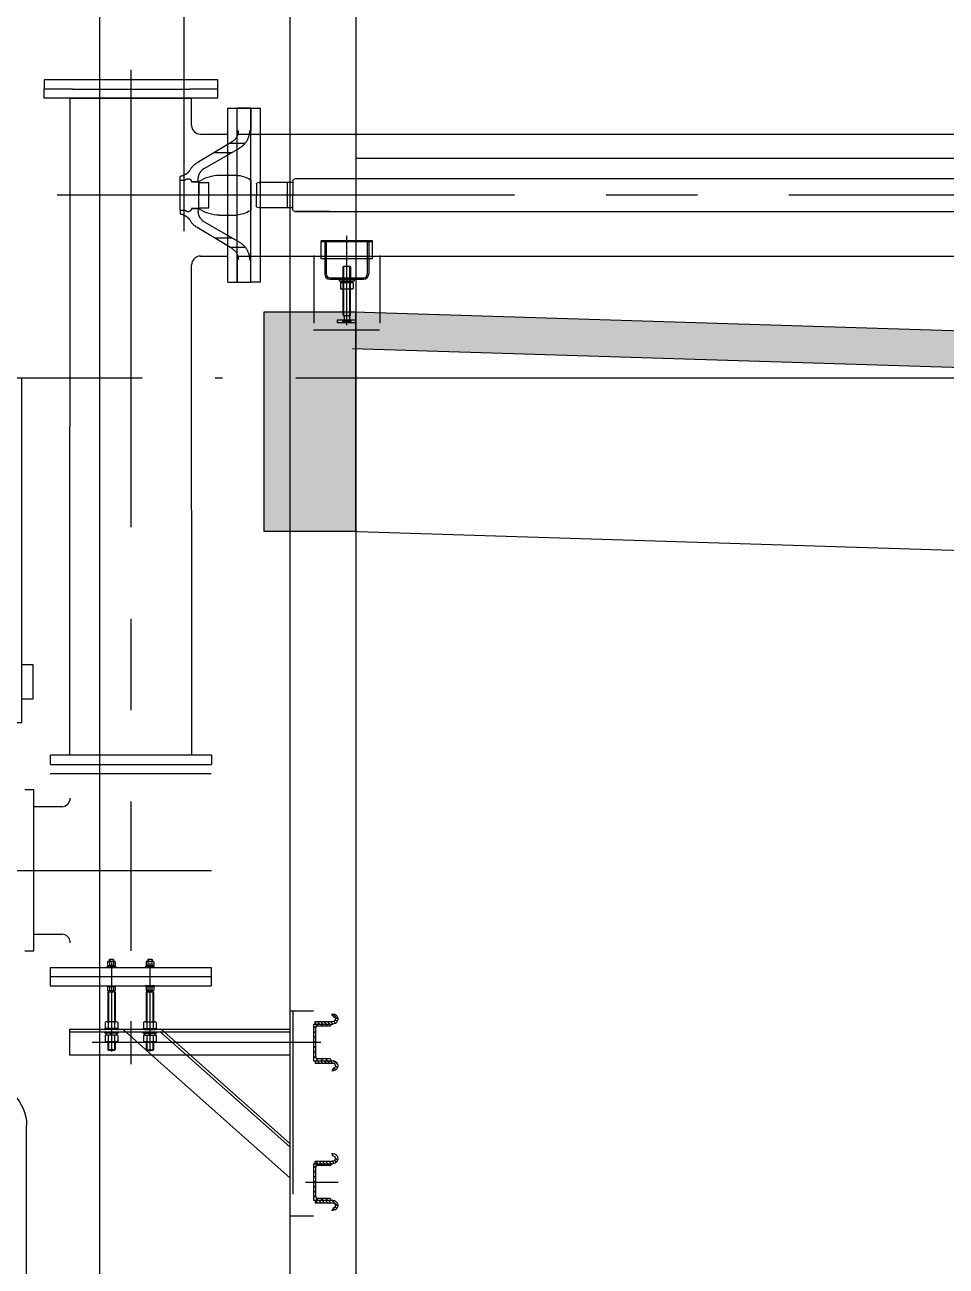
# Model space of a CAD drawing. Header units: millimetres. Extents: x 283073 to 367223, y 132052 to 191502.
# Drawn here: x 354299 to 356817, y 149229 to 152621 of the extents above; entities that cross this region are included whole.
import ezdxf

# ---------------------------------------------------------------- set-up
doc = ezdxf.new("R2010")
doc.units = ezdxf.units.MM
doc.header["$LTSCALE"] = 1000
for name, pattern in [('CENTER', [2, 1.25, -0.25, 0.25, -0.25]), ('DOTE', [2.42, 2, -0.2, 0.02, -0.2]), ('F', [0.75, 0.5, -0.25]), ('G', [2, 1.25, -0.25, 0.25, -0.25])]:
    doc.linetypes.add(name, pattern=pattern)
for name, color, linetype in [('01', 7, 'Continuous'), ('02', 1, 'Continuous'), ('04', 2, 'F'), ('05', 4, 'G'), ('06', 4, 'G'), ('11', 6, 'Continuous'), ('DOTE', 1, 'CENTER'), ('S_FLOOR', 255, 'Continuous'), ('WALL', 255, 'Continuous')]:
    doc.layers.add(name, color=color, linetype=linetype)

# ---------------------------------------------------------------- blocks, each defined once
blk = doc.blocks.new('户外通气绝缘子')
at = {"layer": '04'}
for p, q in [((-38, 475), (0, 475)), ((-38, 413.5), (-38, 475)), ((0, 475), (0, 413.6)), ((-34.4, 413.5), (-38, 413.5)), ((-3.9, 413.6), (0, 413.6)), ((-50.9, 383.6), (-147.2, 325.8)), ((-58.1, 379.3), (-15.9, 379.3)), ((-126.3, 311.5), (-31.5, 365.9)), ((-99.3, 354.5), (-51.4, 354.5)), ((-193, 278.9), (-193, 288.8)), ((-193, 278.9), (-179.6, 278.9)), ((-193, 278.9), (-193, 186.2)), ((-174.6, 281.9), (-170, 281.9)), ((-162.5, 274.4), (-162.5, 273.9)), ((-143.9, 273.9), (-162.5, 273.9)), ((-162.5, 273.9), (-142, 273.9)), ((-143.9, 273.9), (-143.9, 281.1)), ((-142, 273.9), (-142, 201.1)), ((-193, 196.1), (-179.6, 196.1)), ((-193, 196.1), (-193, 186.2)), ((-174.6, 193.1), (-170, 193.1)), ((-162.5, 200.6), (-162.5, 201.1)), ((-162.5, 201.1), (-142, 201.1)), ((-143.9, 201.1), (-162.5, 201.1)), ((-143.9, 201.1), (-143.9, 193.9)), ((-50.9, 91.4), (-147.2, 149.2)), ((-126.3, 163.5), (-31.5, 109.1)), ((-99.3, 120.5), (-51.4, 120.5)), ((-99.3, 120.5), (-51.4, 120.5)), ((-58.1, 95.7), (-15.9, 95.7)), ((-58.1, 95.7), (-15.9, 95.7)), ((-38, 61.5), (-38, 0)), ((-34.4, 61.5), (-38, 61.5)), ((-34.4, 61.5), (-38, 61.5)), ((-3.9, 61.4), (0, 61.4)), ((-3.9, 61.4), (0, 61.4)), ((0, 0), (0, 61.4)), ((-38, 0), (0, 0))]:
    blk.add_line(p, q, dxfattribs=at)
for centre, radius, start, end in [((-70.3, 413.8), 35.9, 302.8119, 359.643), ((-58.9, 413.6), 55, 299.8683, 0), ((-118.9, 278.6), 55, 120.9692, 151.5974), ((-108.9, 281.1), 35, 119.8683, 180), ((-199.7, 328.2), 40, 279.585, 324.1523), ((-179.6, 281.7), 2.8, 270, 332.336), ((-174.6, 279.1), 2.8, 90, 152.336), ((-170, 274.4), 7.5, 0, 90), ((-199.7, 146.8), 40, 35.8477, 80.415), ((-179.6, 193.3), 2.8, 27.664, 90), ((-174.6, 195.9), 2.8, 207.664, 270), ((-170, 200.6), 7.5, 270, 0), ((-118.9, 196.4), 55, 208.4026, 239.0308), ((-108.9, 193.9), 35, 180, 240.1317), ((-58.9, 61.4), 55, 360, 60.1317), ((-58.9, 61.4), 55, 360, 60.1317), ((-70.3, 61.2), 35.9, 0.357, 57.1881), ((-70.3, 61.2), 35.9, 0.357, 57.1881)]:
    blk.add_arc(centre, radius, start, end, dxfattribs=at)
blk = doc.blocks.new('555555555')
at = {"layer": '01'}
for p, q in [((15, 35), (0, 35)), ((0, 35), (0, -35)), ((15, 40), (15, 0)), ((115, 45), (20, 45)), ((15, -40), (15, 0)), ((15, -35), (0, -35)), ((115, -45), (20, -45))]:
    blk.add_line(p, q, dxfattribs=at)
for centre, start, end in [((20, 40), 90, 180), ((20, -40), 180, 270)]:
    blk.add_arc(centre, 5, start, end, dxfattribs=at)
at = {"layer": '04'}
for p, q in [((-77.3, 34.9), (-83.7, 32.6)), ((0, 35), (-76.6, 35)), ((-85, 30.7), (-85, 0)), ((-85, -30.7), (-85, 0)), ((-77.3, -34.9), (-83.7, -32.6)), ((0, -35), (-76.6, -35))]:
    blk.add_line(p, q, dxfattribs=at)
for centre, start, end in [((-76.6, 33), 90, 110), ((-83, 30.7), 110, 180), ((-83, -30.7), 180, 250), ((-76.6, -33), 250, 270)]:
    blk.add_arc(centre, 2, start, end, dxfattribs=at)
blk = doc.blocks.new('小电连接')
at = {"layer": '01'}
for p, q in [((-142, 35.5), (-142, 0)), ((-85.6, 54.5), (-39.7, 54.5)), ((0, -39), (0, 39)), ((-142, -35.5), (-142, 0)), ((-85.6, -54.5), (-39.7, -54.5))]:
    blk.add_line(p, q, dxfattribs=at)
for centre, radius, start, end in [((-139, 35.5), 3, 123.3788, 180), ((-141.5, 35.5), 0.5, 180, 270), ((-85.6, -45.5), 100, 90, 123.3788), ((-44.2, -25.4), 80, 57.9915, 86.765), ((-4.1, 39), 4.05, 358.7625, 59.3754), ((-141.5, -35.5), 0.5, 90, 180), ((-139, -35.5), 3, 180, 236.6212), ((-85.6, 45.5), 100, 236.6212, 270), ((-44.2, 25.3), 80, 273.235, 301.9887), ((-4.1, -39.1), 4.05, 303.2211, 1.2375)]:
    blk.add_arc(centre, radius, start, end, dxfattribs=at)
at = {"layer": '04'}
for p, q in [((-141.5, 35), (-115, 35)), ((-115, 35), (-115, -35)), ((-141.5, -35), (-115, -35))]:
    blk.add_line(p, q, dxfattribs=at)
blk = doc.blocks.new('454555')
h = blk.add_hatch()
h.set_pattern_fill('ANSI31', color=256, scale=2, style=0)
h.paths.add_polyline_path([(1375.7, 3145.2), (1380.7, 3152.1, 1.093067), (1378.3, 3124.5), (1426.4, 3124.5), (1426.4, 3131.2), (1378.9, 3131.2, -0.873843)])
h = blk.add_hatch()
h.set_pattern_fill('ANSI31', color=256, scale=2, style=0)
h.paths.add_polyline_path([(1378.3, 3024.5, 1.093067), (1380.7, 2996.9), (1375.7, 3003.8, -0.873843), (1378.9, 3017.8), (1426.4, 3017.8), (1426.4, 3024.5)])
at = {"ltscale": 0.5}
for p, q in [((1375.7, 3145.2), (1380.7, 3152.1)), ((1426.4, 3124.5), (1378.3, 3124.5)), ((1426.4, 3131.2), (1378.9, 3131.2)), ((1382.4, 3124.5), (1382.4, 3123.7)), ((1382.4, 3124.5), (1382.4, 3124.5)), ((1382.4, 3124.5), (1382.4, 3124.5)), ((1397.9, 3124.5), (1397.9, 3124.5)), ((1397.9, 3124.5), (1397.9, 3124.5)), ((1426.4, 3124.5), (1426.4, 3131.2)), ((1426.4, 3024.5), (1378.3, 3024.5)), ((1382.4, 3024.5), (1382.4, 3024.5)), ((1382.4, 3024.5), (1382.4, 3024.5)), ((1426.4, 3024.5), (1426.4, 3017.8)), ((1375.7, 3003.8), (1380.7, 2996.9)), ((1426.4, 3017.8), (1378.9, 3017.8))]:
    blk.add_line(p, q, dxfattribs=at)
for centre, radius, start, end in [((1378.3, 3138.4), 13.9, 79.8163, 270), ((1378.3, 3138.4), 7.24, 110.5033, 275.0968), ((1378.3, 3010.6), 13.9, 90, 280.1837), ((1378.3, 3010.6), 7.24, 84.9032, 249.4967)]:
    blk.add_arc(centre, radius, start, end, dxfattribs=at)
blk = doc.blocks.new('FGHGFH')
at = {"layer": '01'}
for p, q in [((315114.4, 309921.1, 0), (315114.4, 309956.1, 0)), ((315114.4, 309956.1, 0), (315554.4, 309956.1, 0)), ((315554.4, 309921.1, 0), (315554.4, 309956.1, 0)), ((315114.4, 309921.1, 0), (315554.4, 309921.1, 0)), ((315114.4, 309883.1, 0), (315114.4, 309921.1, 0)), ((315554.4, 309883.1, 0), (315554.4, 309921.1, 0)), ((315114.4, 309883.1, 0), (315554.4, 309883.1, 0)), ((315114.4, 309883.1, 0), (315114.4, 309843.1, 0)), ((315554.4, 309883.1, 0), (315554.4, 309843.1, 0)), ((315014.4, 309843.1, 0), (315014.4, 309317.1, 0)), ((315654.4, 309843.1, 0), (315014.4, 309843.1, 0)), ((315654.4, 309843.1, 0), (315654.4, 308901.1, 0)), ((314984.4, 309683.8, 0), (314984.4, 309778.4, 0)), ((314984.4, 309778.4, 0), (315014.4, 309778.4, 0)), ((315684.4, 309778.4, 0), (315654.4, 309778.4, 0)), ((315684.4, 309683.8, 0), (315684.4, 309778.4, 0)), ((315086.6, 309679.6, 0), (315086.6, 309713.1, 0)), ((315086.6, 309713.1, 0), (315115.7, 309713.1, 0)), ((315115.7, 309713.1, 0), (315115.7, 309664.5, 0)), ((315553.1, 309713.1, 0), (315553.1, 309664.5, 0)), ((315582.3, 309713.1, 0), (315553.1, 309713.1, 0)), ((315582.3, 309679.6, 0), (315582.3, 309713.1, 0)), ((315014.4, 309683.8, 0), (314984.4, 309683.8, 0)), ((315086.6, 309679.6, 0), (315115.7, 309664.5, 0)), ((315582.3, 309679.6, 0), (315553.1, 309664.5, 0)), ((315654.4, 309683.8, 0), (315684.4, 309683.8, 0)), ((315014.4, 309317.1, 0), (315014.4, 308901.1, 0)), ((315081.7, 309122.7, 0), (315110.9, 309137.7, 0)), ((315110.9, 309089.2, 0), (315110.9, 309137.7, 0)), ((315587.1, 309122.7, 0), (315558, 309137.7, 0)), ((315558, 309089.2, 0), (315558, 309137.7, 0)), ((315081.7, 309122.7, 0), (315081.7, 309089.2, 0)), ((315587.1, 309122.7, 0), (315587.1, 309089.2, 0)), ((315081.7, 309089.2, 0), (315110.9, 309089.2, 0)), ((315587.1, 309089.2, 0), (315558, 309089.2, 0)), ((315654.4, 308901.1, 0), (315014.4, 308901.1, 0)), ((315259.4, 308901.1, 0), (315259.4, 308856.1, 0)), ((315409.4, 308901.1, 0), (315409.4, 308856.1, 0)), ((315259.4, 308871.1, 0), (315334.4, 308871.1, 0)), ((315259.4, 308856.1, 0), (315334.4, 308856.1, 0)), ((315296.9, 308856.1, 0), (315296.9, 308781.1, 0)), ((315409.4, 308871.1, 0), (315334.4, 308871.1, 0)), ((315409.4, 308856.1, 0), (315334.4, 308856.1, 0)), ((315371.9, 308856.1, 0), (315371.9, 308781.1, 0)), ((315371.9, 308818.2, 0), (315296.9, 308818.2, 0)), ((315296.9, 308781.1, 0), (315372.1, 308781.1, 0))]:
    blk.add_line(p, q, dxfattribs=at)
for radius in [35, 25, 16]:
    blk.add_circle((315334.4, 309401.1, 0), radius, dxfattribs=at)
blk = doc.blocks.new('平高正装避雷器')
at = {"layer": '01'}
for p, q in [((-220, 0), (-220, -35)), ((220, 0), (-220, 0)), ((220, 0), (220, -35)), ((-220, -35), (-220, -73)), ((220, -35), (-220, -35)), ((220, -35), (220, -73)), ((220, -73), (-220, -73)), ((-220, -73), (-220, -98)), ((220, -98), (-220, -98)), ((-168, -148), (-168, -98)), ((168, -98), (168, -148)), ((220, -98), (220, -73)), ((-198, -178), (-213, -178)), ((213, -178), (198, -178)), ((-333, -908), (-333, -298)), ((333, -298), (333, -1001.4)), ((-483, -873), (-483, -1193)), ((-433, -873), (-483, -873)), ((-458, -873), (-458, -1193)), ((-433, -1193), (-433, -873)), ((-333, -908), (-433, -908)), ((-593, -1009.1), (-513.2, -1009.1)), ((-593, -1048.7), (-593, -1009.1)), ((-513.2, -1109), (-513.2, -990.6)), ((-513.2, -990.6), (-500.3, -990.6)), ((-500.3, -990.6), (-500.3, -1109)), ((372.6, -1001.4), (333, -1001.4)), ((372.6, -1081), (372.6, -985)), ((372.6, -985), (380.6, -985)), ((380.6, -985), (380.6, -1081)), ((389.2, -1016.8), (380.6, -1016.8)), ((389.2, -1008.2), (403.2, -1008.2)), ((389.2, -1056.6), (389.2, -1008.2)), ((395.9, -1008.2), (395.9, -1056.6)), ((403.2, -1008.2), (403.2, -1056.6)), ((403.2, -1016.8), (419, -1016.8)), ((419, -1016.8), (419, -1047.4)), ((-483, -1020.2), (-500.3, -1020.2)), ((389.2, -1047.4), (380.6, -1047.4)), ((419, -1047.4), (403.2, -1047.4)), ((-483, -1081.3), (-500.3, -1081.3)), ((372.6, -1061.4), (333, -1061.4)), ((333, -1061.4), (333, -1424)), ((380.6, -1081), (372.6, -1081)), ((403.2, -1056.6), (389.2, -1056.6)), ((-513.2, -1088.7), (-553, -1088.7)), ((-500.3, -1109), (-513.2, -1109)), ((-333, -1158), (-433, -1158)), ((-333, -1424), (-333, -1158)), ((-483, -1193), (-433, -1193)), ((-363, -1249.5), (-363, -1314.5)), ((-333, -1249.5), (-363, -1249.5)), ((-363, -1249.5), (-333, -1249.5)), ((363, -1249.5), (333, -1249.5)), ((333, -1249.5), (363, -1249.5)), ((363, -1249.5), (363, -1314.5)), ((-363, -1314.5), (-333, -1314.5)), ((363, -1314.5), (333, -1314.5)), ((-333, -1392), (333, -1392)), ((-333, -1424), (333, -1424)), ((-229.6, -1550), (-229.6, -1424)), ((230.4, -1550), (230.4, -1424)), ((230.4, -1438.6), (-229.6, -1438.6)), ((-229.6, -1536.6), (230.4, -1536.6)), ((-229.6, -1550), (230.4, -1550))]:
    blk.add_line(p, q, dxfattribs=at)
for centre, radius, start, end in [((-198, -148), 30, 270, 0), ((198, -148), 30, 180, 270), ((-213, -298), 120, 90, 180), ((213, -298), 120, 0, 90), ((-433, -1033), 160.1, 308.6598, 51.3402), ((372.6, -1031.4), 49.7, 142.8658, 217.1342), ((-553, -1048.7), 40, 180, 270), ((400.2, -1028.1), 5, 0, 180), ((400.2, -1028.1), 5, 180, 0)]:
    blk.add_arc(centre, radius, start, end, dxfattribs=at)
blk = doc.blocks.new('螺母')
at = {"layer": '01'}
for p, q in [((-21, 0), (-21, -4.6)), ((21, 0), (-21, 0)), ((21, -4.6), (21, 0)), ((-21, -4.6), (21, -4.6)), ((-17.3, -9.7), (-15, -8.6)), ((-17.3, -9.7), (-17.3, -25.5)), ((-17.3, -25.5), (-15, -26.6)), ((-16.8, -4.6), (-16.8, -8.6)), ((-16.8, -4.6), (-0.8, -4.6)), ((-16.8, -8.6), (1.5, -8.6)), ((15, -8.6), (-15, -8.6)), ((15, -26.6), (-15, -26.6)), ((-8.7, -9.7), (-8.7, -25.5)), ((-0.8, -4.6), (1.5, -8.6)), ((0.8, -4.6), (16.8, -4.6)), ((0.8, -4.6), (3.1, -8.6)), ((3.1, -8.6), (16.8, -8.6)), ((8.7, -9.7), (8.7, -25.5)), ((17.3, -9.7), (15, -8.6)), ((17.3, -25.5), (15, -26.6)), ((16.8, -8.6), (16.8, -4.6)), ((17.3, -9.7), (17.3, -25.5))]:
    blk.add_line(p, q, dxfattribs=at)
for centre, radius, start, end in [((-13, -17.8), 9.19, 61.8938, 111.8938), ((-13, -17.4), 9.19, 248.1062, 298.1062), ((0, -43.7), 35.1, 75.7323, 104.2677), ((0, 8.5), 35.1, 255.7323, 284.2677), ((13, -17.8), 9.19, 68.1062, 118.1062), ((13, -17.4), 9.19, 241.8938, 291.8938)]:
    blk.add_arc(centre, radius, start, end, dxfattribs=at)
blk = doc.blocks.new('51203006P200穿墙支架')
at = {"layer": '01'}
for p, q in [((70, 224.1), (-70, 224.1)), ((-70, 175), (-70, 224.1)), ((70, 221.2), (-70, 221.2)), ((-60, 221.2), (-60, 133)), ((-60, 221.2), (-56, 221.2)), ((-56, 221.2), (-56, 133)), ((56, 221.2), (56, 133)), ((56, 221.2), (60, 221.2)), ((60, 221.2), (60, 133)), ((70, 175), (70, 224.1)), ((70, 175), (-70, 175)), ((-46, 123), (46, 123)), ((-46, 119), (46, 119)), ((-9.9, 20), (-10, 119)), ((10.1, 20), (10, 119)), ((-9.9, 20), (10.1, 20)), ((-7.4, 20), (-7.4, 5)), ((7.6, 20), (7.6, 5))]:
    blk.add_line(p, q, dxfattribs=at)
at = {"layer": '01', "ltscale": 0.5}
for p, q in [((-24.9, 8), (-11.9, 8)), ((-24.9, 0), (-24.9, 8)), ((25.1, 0), (-24.9, 0)), ((-11.9, 8), (12.1, 8)), ((-7.4, 5), (7.6, 5)), ((12.1, 8), (25.1, 8)), ((25.1, 8), (25.1, 0))]:
    blk.add_line(p, q, dxfattribs=at)
at = {"layer": '01'}
for centre, radius, start, end in [((-46, 133), 14, 180, 270), ((-46, 133), 10, 180, 270), ((46, 133), 14, 270, 0), ((46, 133), 10, 270, 0)]:
    blk.add_arc(centre, radius, start, end, dxfattribs=at)
at = {"layer": '02', "ltscale": 0.5}
for p, q in [((-8.4, 20), (-8.4, 155)), ((8.5, 20), (8.4, 155))]:
    blk.add_line(p, q, dxfattribs=at)
at = {"layer": '04', "ltscale": 0.5}
for p, q in [((-8.4, 155), (-10, 153.4)), ((-10, 119), (-10, 153.4)), ((-8.4, 155), (8.4, 155)), ((8.4, 155), (10, 153.4)), ((10, 153.4), (10, 119)), ((-11.9, 8), (-11.9, 5)), ((-11.9, 5), (12.1, 5)), ((12.1, 5), (12.1, 8))]:
    blk.add_line(p, q, dxfattribs=at)
at = {"layer": '05', "ltscale": 0.5}
blk.add_line((0, -6.7), (0, 238.2), dxfattribs=at)
at = {"layer": '11'}
blk.add_blockref('螺母', (0, 119), dxfattribs=at)

msp = doc.modelspace()

# ---------------------------------------------------------------- hatches: boundary and pattern name
at = {"ltscale": 0.5}
h = msp.add_hatch(dxfattribs=at)
h.set_pattern_fill('ANSI31', color=256, scale=3, angle=-90, style=0)
h.set_pattern_definition([(225, (355415.799, 150408.023), (-6.73519, 6.73519), [])])
edge = h.paths.add_edge_path()
edge.add_ellipse((355098.1, 149880.4), major_axis=(3.18, 3.18), ratio=1, start_angle=45, end_angle=135)
edge.add_line((355093.6, 149880.4), (355093.6, 149800))
edge.add_ellipse((355098.1, 149800), major_axis=(-3.18, 3.18), ratio=1, start_angle=45, end_angle=135)
edge.add_line((355098.1, 149795.5), (355131.8, 149795.5))
edge.add_ellipse((355131.8, 149791), major_axis=(-3.18, 3.18), ratio=1, start_angle=225, end_angle=315, ccw=False)
edge.add_line((355136.3, 149791), (355136.3, 149790.2))
edge.add_line((355136.3, 149790.2), (355088.3, 149790.2))
edge.add_line((355088.3, 149790.2), (355088.3, 149890.2))
edge.add_line((355088.3, 149890.2), (355136.3, 149890.2))
edge.add_line((355136.3, 149890.2), (355136.3, 149889.4))
edge.add_ellipse((355131.8, 149889.4), major_axis=(3.18, 3.18), ratio=1, start_angle=225, end_angle=315, ccw=False)
edge.add_line((355131.8, 149884.9), (355098.1, 149884.9))
h = msp.add_hatch(dxfattribs=at)
h.set_pattern_fill('ANSI31', color=256, scale=3, angle=-90, style=0)
h.set_pattern_definition([(225, (355415.799, 150026.507), (-6.73519, 6.73519), [])])
edge = h.paths.add_edge_path()
edge.add_ellipse((355098.1, 149498.9), major_axis=(-3.18, 3.18), ratio=1, start_angle=-45, end_angle=45)
edge.add_line((355093.6, 149498.9), (355093.6, 149418.5))
edge.add_ellipse((355098.1, 149418.5), major_axis=(3.18, 3.18), ratio=1, start_angle=135, end_angle=225)
edge.add_line((355098.1, 149414), (355131.8, 149414))
edge.add_ellipse((355131.8, 149409.5), major_axis=(3.18, 3.18), ratio=1, start_angle=315, end_angle=405, ccw=False)
edge.add_line((355136.3, 149409.5), (355136.3, 149408.7))
edge.add_line((355136.3, 149408.7), (355088.3, 149408.7))
edge.add_line((355088.3, 149408.7), (355088.3, 149508.7))
edge.add_line((355088.3, 149508.7), (355136.3, 149508.7))
edge.add_line((355136.3, 149508.7), (355136.3, 149507.9))
edge.add_ellipse((355131.8, 149507.9), major_axis=(-3.18, 3.18), ratio=1, start_angle=135, end_angle=225, ccw=False)
edge.add_line((355131.8, 149503.4), (355098.1, 149503.4))
at = {"layer": '01'}
for points in [[(354952.7, 151236.8), (355202.7, 151236.8), (355202.7, 151836.8), (354952.7, 151836.8)], [(355203.3, 151836.8), (355203.3, 151736.7), (360828.3, 151561.5), (360828.3, 151661.6)]]:
    msp.add_hatch(color=256, dxfattribs=at).paths.add_polyline_path(points)

# ---------------------------------------------------------------- linework, layer by layer
for p, q in [((355088.9, 151990.4, 0), (355088.9, 151806.3, 0)), ((355268.9, 151990.4, 0), (355268.9, 151806.3, 0)), ((355268.3, 151786.4, 0), (355088.3, 151786.4, 0)), ((355268.3, 151786.4, 0), (355088.3, 151786.4, 0)), ((354530.9, 150068), (354530.9, 150061.6)), ((354540.8, 150068), (354540.8, 150061.6)), ((354635.9, 150068), (354635.9, 150061.6)), ((354645.8, 150068), (354645.8, 150061.6)), ((354527.4, 149978), (354527.4, 149896.2)), ((354544.3, 149978), (354544.3, 149896.2)), ((354632.4, 149978), (354632.4, 149896.2)), ((354649.3, 149978), (354649.3, 149896.2)), ((354538, 149820), (354525.8, 149820)), ((354527.4, 149842.2), (354527.4, 149818.5)), ((354545.8, 149820), (354538, 149820)), ((354544.3, 149842.2), (354544.3, 149818.5)), ((354630.8, 149820), (354638.7, 149820)), ((354632.4, 149842.2), (354632.4, 149818.5)), ((354638.7, 149820), (354650.8, 149820)), ((354649.3, 149842.2), (354649.3, 149818.5))]:
    msp.add_line(p, q)
at = {"ltscale": 0.5}
for p, q in [((355088.3, 149890.2), (355136.3, 149890.2)), ((355088.3, 149890.2), (355088.3, 149790.2)), ((355088.3, 149890.2), (355088.3, 149790.2)), ((355131.8, 149884.9), (355098.1, 149884.9)), ((355136.3, 149890.2), (355136.3, 149889.4)), ((355136.3, 149890.2), (355136.3, 149890.2)), ((355136.3, 149890.2), (355136.3, 149890.2)), ((355093.6, 149880.4), (355093.6, 149800)), ((355088.3, 149790.2), (355136.3, 149790.2)), ((355131.8, 149795.5), (355098.1, 149795.5)), ((355136.3, 149790.2), (355136.3, 149791)), ((355136.3, 149790.2), (355136.3, 149790.2)), ((355136.3, 149790.2), (355136.3, 149790.2)), ((355088.3, 149508.7), (355136.3, 149508.7)), ((355088.3, 149508.7), (355088.3, 149408.7)), ((355088.3, 149508.7), (355088.3, 149408.7)), ((355136.3, 149508.7), (355136.3, 149507.9)), ((355136.3, 149508.7), (355136.3, 149508.7)), ((355136.3, 149508.7), (355136.3, 149508.7)), ((355088.3, 149508.2), (355088.3, 149409.2)), ((355088.3, 149508.2), (355088.3, 149409.2)), ((355093.6, 149498.9), (355093.6, 149418.5)), ((355131.8, 149503.4), (355098.1, 149503.4)), ((355088.3, 149408.7), (355136.3, 149408.7)), ((355131.8, 149414), (355098.1, 149414)), ((355136.3, 149408.7), (355136.3, 149409.5)), ((355136.3, 149408.7), (355136.3, 149408.7)), ((355136.3, 149408.7), (355136.3, 149408.7))]:
    msp.add_line(p, q, dxfattribs=at)
for centre, start, end in [((355098.1, 149880.4), 90, 180), ((355131.8, 149889.4), 270, 0), ((355098.1, 149800), 180, 270), ((355131.8, 149791), 0, 90), ((355098.1, 149498.9), 90, 180), ((355131.8, 149507.9), 270, 0), ((355098.1, 149418.5), 180, 270), ((355131.8, 149409.5), 0, 90)]:
    msp.add_arc(centre, 4.5, start, end, dxfattribs=at)
at = {"layer": '01'}
for p, q in [((354503.3, 159473.7), (354503.3, 145856.9)), ((354351.4, 152470.7), (354351.4, 152445.7)), ((354826.4, 152470.7), (354351.4, 152470.7)), ((354826.4, 152445.7), (354826.4, 152470.7)), ((354351.4, 152420.7), (354351.4, 152445.7)), ((354428.9, 152445.7), (354351.4, 152445.7)), ((354428.9, 152445.7), (354748.9, 152445.7)), ((354826.4, 152445.7), (354748.9, 152445.7)), ((354826.4, 152420.7), (354826.4, 152445.7)), ((354826.4, 152420.7), (354351.4, 152420.7)), ((354422.9, 152420.7), (354351.4, 152420.7)), ((354422.2, 150625.1, 0), (354422.9, 152420.7)), ((354422.9, 152420.7), (354754.9, 152420.7)), ((354826.4, 152420.7), (354754.9, 152420.7)), ((354754.9, 152346.4), (354754.9, 152420.7)), ((354853.9, 151918.2), (354853.9, 152393.2)), ((354853.9, 152393.2), (354878.9, 152393.2)), ((354916.9, 152393.2), (354878.9, 152393.2)), ((354878.9, 152315.7), (354878.9, 152393.2)), ((354916.9, 151918.2), (354916.9, 152393.2)), ((354916.9, 152393.2), (354941.9, 152393.2)), ((354941.9, 152393.2), (354941.9, 151918.2)), ((354778.9, 152322.4), (354853.9, 152322.4)), ((354878.9, 151995.7), (354878.9, 152315.7)), ((354881.9, 152322.4), (358765.9, 152322.4, 0)), ((355203.3, 152256.9), (360978.3, 152256.9)), ((358675.9, 152200.7, 0), (355131.9, 152200.7)), ((355036.8, 152110.7), (358675.9, 152110.7, 0)), ((354778.9, 151989), (354853.9, 151989)), ((354878.9, 151918.2), (354878.9, 151995.7)), ((354881.9, 151989), (358765.9, 151989, 0)), ((354755.6, 150625.1, 0), (354754.9, 151965)), ((354853.9, 151918.2), (354878.9, 151918.2)), ((354878.9, 151918.2), (354916.9, 151918.2)), ((354941.9, 151918.2), (354916.9, 151918.2)), ((355197.9, 151836.9), (360978.3, 151656.9)), ((355194.7, 151737), (360975.2, 151557)), ((355179.2, 151237.2), (360959.7, 151057.2)), ((354368.9, 150600.1, 0), (354368.9, 150625.1, 0)), ((354588.9, 150625.1, 0), (354368.9, 150625.1, 0)), ((354368.9, 150600.1, 0), (354588.9, 150600.1, 0)), ((354808.9, 150625.1, 0), (354588.9, 150625.1, 0)), ((354588.9, 150600.1, 0), (354808.9, 150600.1, 0)), ((354808.9, 150625.1, 0), (354808.9, 150600.1, 0)), ((354368.3, 150575.2, 0), (354808.3, 150575.2, 0)), ((354324, 150530.2, 0), (354299, 150530.2, 0)), ((354324, 150484.4, 0), (354324, 150530.2, 0)), ((354399.7, 150484.4, 0), (354324, 150484.4, 0)), ((354324, 150090.2, 0), (354324, 150484.4, 0)), ((354324, 150136, 0), (354399.7, 150136, 0)), ((354299, 150090.2, 0), (354324, 150090.2, 0)), ((354525.4, 150060.8), (354526.8, 150061.6)), ((354525.4, 150060.8), (354525.4, 150051.6)), ((354525.4, 150051.6), (354526.8, 150050.8)), ((354526.8, 150061.6), (354544.8, 150061.6)), ((354529.8, 150067), (354529.8, 150061.6)), ((354530.6, 150060.8), (354530.6, 150051.6)), ((354541, 150060.8), (354541, 150051.6)), ((354541.8, 150067), (354541.8, 150061.6)), ((354546.2, 150060.8), (354544.8, 150061.6)), ((354546.2, 150051.6), (354544.8, 150050.8)), ((354546.2, 150060.8), (354546.2, 150051.6)), ((354630.4, 150060.8), (354631.8, 150061.6)), ((354630.4, 150060.8), (354630.4, 150051.6)), ((354630.4, 150051.6), (354631.8, 150050.8)), ((354649.8, 150061.6), (354631.8, 150061.6)), ((354634.8, 150067), (354634.8, 150061.6)), ((354635.6, 150060.8), (354635.6, 150051.6)), ((354646, 150060.8), (354646, 150051.6)), ((354646.8, 150067), (354646.8, 150061.6)), ((354651.2, 150060.8), (354649.8, 150061.6)), ((354651.2, 150051.6), (354649.8, 150050.8)), ((354651.2, 150060.8), (354651.2, 150051.6)), ((354368.3, 150045.2), (354368.3, 150020.2)), ((354368.3, 150045.2), (354808.3, 150045.2)), ((354368.3, 150020.2), (354808.3, 150020.2)), ((354368.3, 150020.2), (354808.3, 150020.2)), ((354368.3, 150020.2), (354368.3, 149995.2)), ((354523.8, 150045.2), (354523.8, 150047.7)), ((354523.8, 150047.7), (354547.8, 150047.7)), ((354547.8, 150045.2), (354523.8, 150045.2)), ((354526.6, 150047.7), (354526.6, 150050.8)), ((354526.6, 150050.8), (354536.2, 150050.8)), ((354526.6, 150047.7), (354535.2, 150047.7)), ((354526.8, 150050.8), (354544.8, 150050.8)), ((354541.8, 150045.2), (354529.8, 150045.2)), ((354535.2, 150047.7), (354536.2, 150050.8)), ((354536.5, 150047.7), (354537.5, 150050.8)), ((354536.5, 150047.7), (354545, 150047.7)), ((354537.5, 150050.8), (354545, 150050.8)), ((354545, 150050.8), (354545, 150047.7)), ((354547.8, 150047.7), (354547.8, 150045.2)), ((354652.8, 150047.7), (354628.8, 150047.7)), ((354628.8, 150047.7), (354628.8, 150045.2)), ((354628.8, 150045.2), (354652.8, 150045.2)), ((354639.2, 150050.8), (354631.6, 150050.8)), ((354631.6, 150050.8), (354631.6, 150047.7)), ((354640.2, 150047.7), (354631.6, 150047.7)), ((354649.8, 150050.8), (354631.8, 150050.8)), ((354634.8, 150045.2), (354646.8, 150045.2)), ((354640.2, 150047.7), (354639.2, 150050.8)), ((354641.5, 150047.7), (354640.4, 150050.8)), ((354650, 150050.8), (354640.4, 150050.8)), ((354650, 150047.7), (354641.5, 150047.7)), ((354650, 150047.7), (354650, 150050.8)), ((354652.8, 150045.2), (354652.8, 150047.7)), ((354808.3, 150045.2), (354808.3, 150020.2)), ((354808.3, 150020.2), (354808.3, 149995.2)), ((354368.3, 149995.2), (354808.3, 149995.2)), ((354523.8, 149992.7), (354523.8, 149995.2)), ((354523.8, 149995.2), (354547.8, 149995.2)), ((354547.8, 149992.7), (354523.8, 149992.7)), ((354525.4, 149991.9), (354526.8, 149992.7)), ((354525.4, 149991.9), (354525.4, 149982.7)), ((354526.8, 149992.7), (354544.8, 149992.7)), ((354541.8, 149992.7), (354529.8, 149992.7)), ((354530.6, 149991.9), (354530.6, 149982.7)), ((354541, 149991.9), (354541, 149982.7)), ((354546.2, 149991.9), (354544.8, 149992.7)), ((354546.2, 149991.9), (354546.2, 149982.7)), ((354547.8, 149995.2), (354547.8, 149992.7)), ((354652.8, 149995.2), (354628.8, 149995.2)), ((354628.8, 149995.2), (354628.8, 149992.7)), ((354628.8, 149992.7), (354652.8, 149992.7)), ((354630.4, 149991.9), (354631.8, 149992.7)), ((354630.4, 149991.9), (354630.4, 149982.7)), ((354649.8, 149992.7), (354631.8, 149992.7)), ((354634.8, 149992.7), (354646.8, 149992.7)), ((354635.6, 149991.9), (354635.6, 149982.7)), ((354646, 149991.9), (354646, 149982.7)), ((354651.2, 149991.9), (354649.8, 149992.7)), ((354651.2, 149991.9), (354651.2, 149982.7)), ((354652.8, 149992.7), (354652.8, 149995.2)), ((354525.4, 149982.7), (354526.1, 149982.4)), ((354525.8, 149978), (354525.8, 149896.2)), ((354544.4, 149978), (354525.8, 149978)), ((354527.2, 149978), (354545.8, 149978)), ((354528, 149981.9), (354543.6, 149981.9)), ((354528, 149981.9), (354536.2, 149981.9)), ((354529.8, 149981.9), (354529.8, 149980.8)), ((354541.8, 149980.8), (354529.8, 149980.8)), ((354530.9, 149980.8), (354530.9, 149978)), ((354537.5, 149981.9), (354543.6, 149981.9)), ((354540.8, 149980.8), (354540.8, 149978)), ((354541.8, 149981.9), (354541.8, 149980.8)), ((354546.2, 149982.7), (354545.6, 149982.4)), ((354545.8, 149978), (354545.8, 149896.2)), ((354630.4, 149982.7), (354631.1, 149982.4)), ((354649.4, 149978), (354630.8, 149978)), ((354630.8, 149978), (354630.8, 149896.2)), ((354632.2, 149978), (354650.8, 149978)), ((354648.6, 149981.9), (354633, 149981.9)), ((354639.2, 149981.9), (354633, 149981.9)), ((354634.8, 149981.9), (354634.8, 149980.8)), ((354634.8, 149980.8), (354646.8, 149980.8)), ((354635.9, 149980.8), (354635.9, 149978)), ((354648.6, 149981.9), (354640.4, 149981.9)), ((354645.8, 149980.8), (354645.8, 149978)), ((354646.8, 149981.9), (354646.8, 149980.8)), ((354651.2, 149982.7), (354650.6, 149982.4)), ((354650.8, 149978), (354650.8, 149896.2)), ((355088.3, 149925.2), (355023.3, 149925.2)), ((355023.3, 149925.2), (355023.3, 149365.2)), ((354518.5, 149894.9), (354519.5, 149895.5)), ((354518.5, 149894.9), (354518.5, 149878.2)), ((354548.8, 149896.2), (354522.8, 149896.2)), ((354527.2, 149894.9), (354527.2, 149878.2)), ((354544.5, 149894.9), (354544.5, 149878.2)), ((354553.2, 149894.9), (354552.1, 149895.5)), ((354553.2, 149894.9), (354553.2, 149878.2)), ((354623.5, 149894.9), (354624.5, 149895.5)), ((354623.5, 149894.9), (354623.5, 149878.2)), ((354627.8, 149896.2), (354653.8, 149896.2)), ((354632.2, 149894.9), (354632.2, 149878.2)), ((354649.5, 149894.9), (354649.5, 149878.2)), ((354658.2, 149894.9), (354657.1, 149895.5)), ((354658.2, 149894.9), (354658.2, 149878.2)), ((354421.3, 149875.2), (354421.3, 149805.2)), ((354496.8, 149875.2), (354421.3, 149875.2)), ((355023.3, 149868.2), (354421.3, 149868.2)), ((355023.3, 149875.2), (354496.8, 149875.2)), ((354517.3, 149868.2), (354516.9, 149868.2)), ((354517.3, 149878.2), (354517.3, 149875.2)), ((354554.3, 149878.2), (354517.3, 149878.2)), ((354517.3, 149875.2), (354520.7, 149875.2)), ((354517.3, 149868.2), (354517.3, 149865.2)), ((354554.3, 149868.2), (354517.3, 149868.2)), ((354517.3, 149865.2), (354520.7, 149865.2)), ((354518.5, 149858.9), (354520.8, 149860.2)), ((354518.5, 149858.9), (354518.5, 149843.5)), ((354533.2, 149875.2), (354520.7, 149875.2)), ((354520.7, 149865.2), (354520.7, 149860.2)), ((354533.2, 149865.2), (354520.7, 149865.2)), ((354520.8, 149860.2), (354520.7, 149860.2)), ((354550.8, 149878.2), (354520.8, 149878.2)), ((354550.8, 149860.2), (354520.8, 149860.2)), ((354527.2, 149858.9), (354527.2, 149843.5)), ((354533.2, 149875.2), (354535.2, 149875.2)), ((354534.8, 149860.2), (354533.2, 149865.2)), ((354533.2, 149865.2), (354535.2, 149865.2)), ((354550.9, 149875.2), (354535.2, 149875.2)), ((354550.9, 149865.2), (354535.2, 149865.2)), ((354536.8, 149860.2), (354535.2, 149865.2)), ((354544.5, 149858.9), (354544.5, 149843.5)), ((354553.2, 149858.9), (354550.8, 149860.2)), ((354550.9, 149860.2), (354550.8, 149860.2)), ((354550.9, 149875.2), (354554.3, 149875.2)), ((354550.9, 149865.2), (354554.3, 149865.2)), ((354550.9, 149860.2), (354550.9, 149865.2)), ((354553.2, 149858.9), (354553.2, 149843.5)), ((354554.3, 149875.2), (354554.3, 149878.2)), ((354554.3, 149865.2), (354554.3, 149868.2)), ((354622.3, 149878.2), (354659.3, 149878.2)), ((354622.3, 149875.2), (354622.3, 149878.2)), ((354625.7, 149875.2), (354622.3, 149875.2)), ((354622.3, 149868.2), (354659.3, 149868.2)), ((354622.3, 149865.2), (354622.3, 149868.2)), ((354625.7, 149865.2), (354622.3, 149865.2)), ((354623.5, 149858.9), (354625.8, 149860.2)), ((354623.5, 149858.9), (354623.5, 149843.5)), ((354625.7, 149875.2), (354641.5, 149875.2)), ((354625.7, 149865.2), (354641.5, 149865.2)), ((354625.7, 149860.2), (354625.7, 149865.2)), ((354625.7, 149860.2), (354625.8, 149860.2)), ((354625.8, 149878.2), (354655.8, 149878.2)), ((354625.8, 149860.2), (354655.8, 149860.2)), ((354632.2, 149858.9), (354632.2, 149843.5)), ((354639.8, 149860.2), (354641.5, 149865.2)), ((354643.5, 149875.2), (354641.5, 149875.2)), ((354643.5, 149865.2), (354641.5, 149865.2)), ((354641.8, 149860.2), (354643.5, 149865.2)), ((354643.5, 149875.2), (354655.9, 149875.2)), ((354643.5, 149865.2), (354655.9, 149865.2)), ((354649.5, 149858.9), (354649.5, 149843.5)), ((354658.2, 149858.9), (354655.8, 149860.2)), ((354655.8, 149860.2), (354655.9, 149860.2)), ((354659.3, 149875.2), (354655.9, 149875.2)), ((354655.9, 149865.2), (354655.9, 149860.2)), ((354659.3, 149865.2), (354655.9, 149865.2)), ((354658.2, 149858.9), (354658.2, 149843.5)), ((354659.3, 149878.2), (354659.3, 149875.2)), ((354659.3, 149868.2), (354659.8, 149868.2)), ((354659.3, 149868.2), (354659.3, 149865.2)), ((354518.5, 149843.5), (354520.8, 149842.2)), ((354550.8, 149842.2), (354520.8, 149842.2)), ((354525.8, 149842.2), (354525.8, 149820)), ((354545.8, 149842.2), (354545.8, 149820)), ((354553.2, 149843.5), (354550.8, 149842.2)), ((354623.5, 149843.5), (354625.8, 149842.2)), ((354625.8, 149842.2), (354655.8, 149842.2)), ((354630.8, 149842.2), (354630.8, 149820)), ((354650.8, 149842.2), (354650.8, 149820)), ((354658.2, 149843.5), (354655.8, 149842.2)), ((355023.3, 149805.2), (354421.3, 149805.2)), ((355023.3, 149470.5, 0), (354646.3, 149805.2, 0)), ((355023.3, 149564.1, 0), (354751.8, 149805.2, 0)), ((355088.3, 149365.2), (355023.3, 149365.2))]:
    msp.add_line(p, q, dxfattribs=at)
at = {"layer": '01', "linetype": 'Continuous', "lineweight": 15}
for p, q in [((354529.8, 150067), (354537.1, 150067)), ((354536.9, 150068), (354530.8, 150068)), ((354540.8, 150068), (354536.9, 150068)), ((354537.1, 150067), (354541.8, 150067)), ((354639.6, 150067), (354634.8, 150067)), ((354635.8, 150068), (354639.8, 150068)), ((354646.8, 150067), (354639.6, 150067)), ((354639.8, 150068), (354645.8, 150068)), ((354527.8, 149818), (354537.5, 149818)), ((354537.5, 149818), (354543.8, 149818)), ((354639.1, 149818), (354632.8, 149818)), ((354648.8, 149818), (354639.1, 149818))]:
    msp.add_line(p, q, dxfattribs=at)
at = {"layer": '01'}
msp.add_lwpolyline([(354952.7, 151836.8), (355202.7, 151836.8), (355202.7, 151236.8), (354952.7, 151236.8), (354952.7, 151836.8)], dxfattribs=at)
for centre, radius, start, end in [((354778.9, 152346.4), 24, 180, 270), ((354778.9, 151965), 24, 90, 180), ((354399.7, 150507.7, 0), 23.3, 270, 0), ((354399.7, 150112.7, 0), 23.3, 0, 90), ((354528, 150057), 4.6, 55.5615, 115.5615), ((354528, 150055.4), 4.6, 244.4385, 304.4385), ((354535.8, 150044.5), 17.2, 72.383, 107.617), ((354535.8, 150068), 17.2, 252.383, 287.617), ((354543.6, 150057), 4.6, 64.4385, 124.4385), ((354543.6, 150055.4), 4.6, 235.5615, 295.5615), ((354633, 150057), 4.6, 55.5615, 115.5615), ((354633, 150055.4), 4.6, 244.4385, 304.4385), ((354640.8, 150044.5), 17.2, 72.383, 107.617), ((354640.8, 150068), 17.2, 252.383, 287.617), ((354648.6, 150057), 4.6, 64.4385, 124.4385), ((354648.6, 150055.4), 4.6, 235.5615, 295.5615), ((354528, 149988.1), 4.6, 55.5615, 115.5615), ((354535.8, 149975.5), 17.2, 72.383, 107.617), ((354543.6, 149988.1), 4.6, 64.4385, 124.4385), ((354633, 149988.1), 4.6, 55.5615, 115.5615), ((354640.8, 149975.5), 17.2, 72.383, 107.617), ((354648.6, 149988.1), 4.6, 64.4385, 124.4385), ((354528, 149986.5), 4.6, 244.4385, 304.4385), ((354535.8, 149999.1), 17.2, 252.383, 287.617), ((354543.6, 149986.5), 4.6, 235.5615, 295.5615), ((354633, 149986.5), 4.6, 244.4385, 304.4385), ((354640.8, 149999.1), 17.2, 252.383, 287.617), ((354648.6, 149986.5), 4.6, 235.5615, 295.5615), ((354522.8, 149888.5), 7.66, 55.5615, 115.5615), ((354535.8, 149867.6), 28.6, 72.383, 107.617), ((354548.8, 149888.5), 7.66, 64.4385, 124.4385), ((354627.8, 149888.5), 7.66, 55.5615, 115.5615), ((354640.8, 149867.6), 28.6, 72.383, 107.617), ((354653.8, 149888.5), 7.66, 64.4385, 124.4385), ((354522.8, 149852.5), 7.66, 55.5615, 115.5615), ((354535.8, 149831.6), 28.6, 72.383, 107.617), ((354548.8, 149852.5), 7.66, 64.4385, 124.4385), ((354627.8, 149852.5), 7.66, 55.5615, 115.5615), ((354640.8, 149831.6), 28.6, 72.383, 107.617), ((354653.8, 149852.5), 7.66, 64.4385, 124.4385), ((354522.8, 149849.9), 7.66, 244.4385, 304.4385), ((354535.8, 149870.8), 28.6, 252.383, 287.617), ((354548.8, 149849.9), 7.66, 235.5615, 295.5615), ((354627.8, 149849.9), 7.66, 244.4385, 304.4385), ((354640.8, 149870.8), 28.6, 252.383, 287.617), ((354653.8, 149849.9), 7.66, 235.5615, 295.5615)]:
    msp.add_arc(centre, radius, start, end, dxfattribs=at)
at = {"layer": '01', "linetype": 'Continuous', "lineweight": 15}
for points in [[(354529.8, 150067), (354530.8, 150068)], [(354540.8, 150068), (354541.8, 150067)], [(354635.8, 150068), (354634.8, 150067)], [(354646.8, 150067), (354645.8, 150068)], [(354527.8, 149818), (354525.8, 149820)], [(354545.8, 149820), (354543.8, 149818)], [(354630.8, 149820), (354632.8, 149818)], [(354648.8, 149818), (354650.8, 149820)]]:
    msp.add_open_spline(points, degree=1, dxfattribs=at)
at = {"layer": '04'}
for p, q in [((355031.8, 149925.2), (355031.8, 149365.2)), ((355023.3, 149554.8, 0), (354668.3, 149870, 0))]:
    msp.add_line(p, q, dxfattribs=at)
at = {"layer": '04', "ltscale": 0.5}
for p, q in [((354646.3, 149805.2, 0), (354567.5, 149875.2, 0)), ((354751.8, 149805.2, 0), (354672.9, 149875.2, 0))]:
    msp.add_line(p, q, dxfattribs=at)
at = {"layer": '05'}
for p, q in [((354588.9, 152498.2), (354588.9, 150090.8)), ((359637.5, 152155.7), (354291.2, 152155.7)), ((350136.4, 150310.7), (354808.9, 150310.2, 0)), ((354535.8, 150058), (354535.8, 149815.1)), ((354640.8, 150058), (354640.8, 149815.1)), ((354588.3, 149875.2), (354588.3, 149856.7)), ((354588.3, 149875.2), (354588.3, 149856.7))]:
    msp.add_line(p, q, dxfattribs=at)
at = {"layer": '05', "ltscale": 0.5}
for p, q in [((354588.3, 149898.1), (354588.3, 149780.8)), ((355107.6, 149840.2), (354406.5, 149840.2)), ((355065.7, 149458.7), (355155.6, 149458.7))]:
    msp.add_line(p, q, dxfattribs=at)
at = {"layer": 'DOTE', "linetype": 'DOTE'}
msp.add_line((340519.3, 151656.9), (362506.3, 151656.9), dxfattribs=at)
at = {"layer": 'S_FLOOR', "color": 145}
msp.add_line((354733.3, 152757.1), (354733.3, 152057.1), dxfattribs=at)
at = {"layer": 'WALL'}
for p, q in [((355023.3, 156556.9), (355023.3, 147556.9)), ((355203.3, 156556.9), (355203.3, 147156.9))]:
    msp.add_line(p, q, dxfattribs=at)

# ---------------------------------------------------------------- block references
at = {"xscale": -1, "rotation": 180}
msp.add_blockref('户外通气绝缘子', (354916.9, 152393.2), dxfattribs=at)
at = {"extrusion": (0, 0, -1), "zscale": -1}
for p in [(-356518.8, 146765.7), (-356518.8, 146384.2)]:
    msp.add_blockref('454555', p, dxfattribs=at)
at = {"xscale": -1}
msp.add_blockref('平高正装避雷器', (353970.9, 149910.8), dxfattribs=at)
at = {"layer": '01', "xscale": -1, "rotation": 180}
msp.add_blockref('小电连接', (354916.9, 152155.7), dxfattribs=at)
at = {"layer": '01'}
msp.add_blockref('51203006P200穿墙支架', (355178.9, 151806.7, 0), dxfattribs=at)
at = {"layer": '04', "ltscale": 20, "xscale": -1, "rotation": 180}
msp.add_blockref('555555555', (355016.9, 152155.7), dxfattribs=at)
at = {"layer": '06', "xscale": -1, "rotation": 180}
msp.add_blockref('FGHGFH', (38636.5, 460556.9, 0), dxfattribs=at)

doc.saveas('drawing.dxf')
